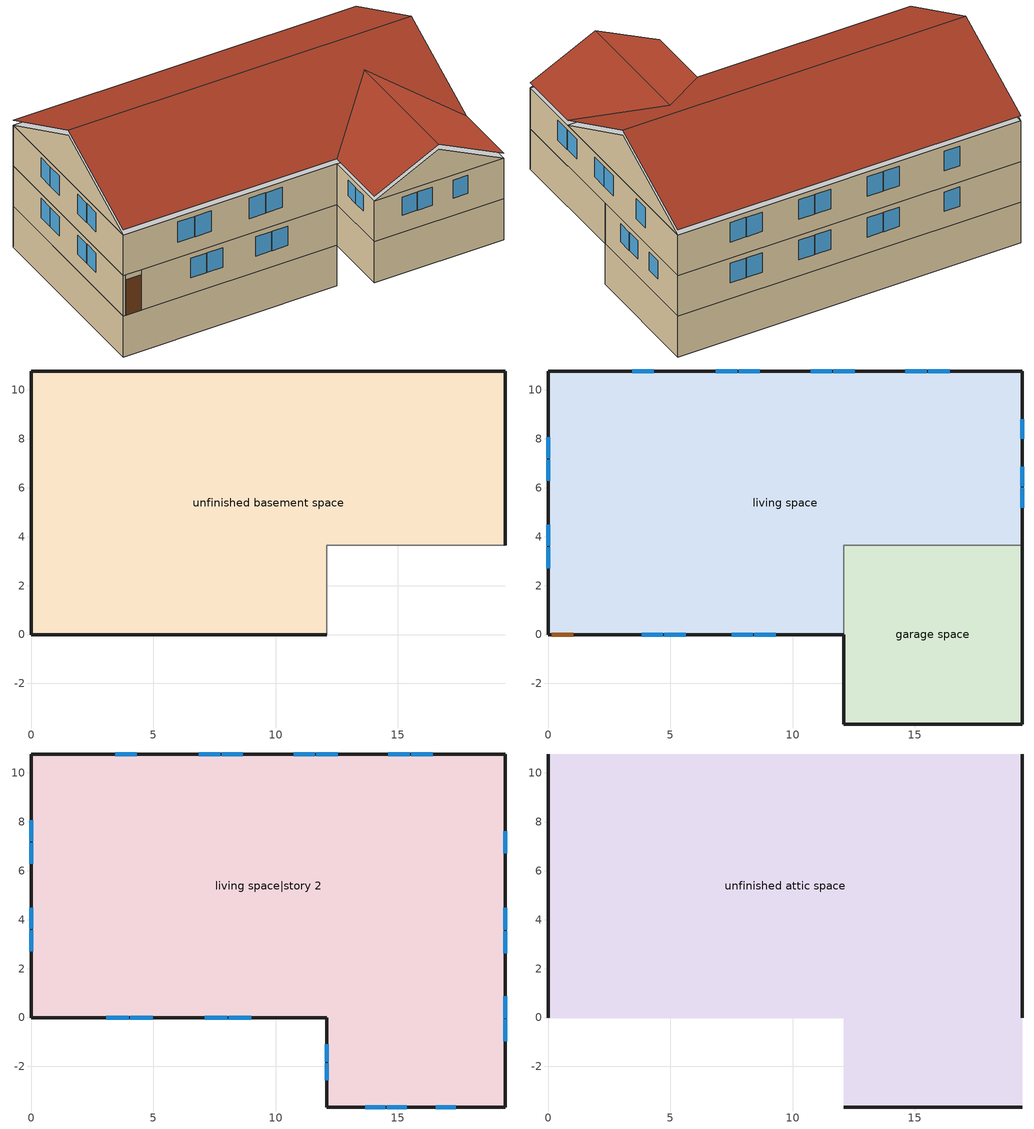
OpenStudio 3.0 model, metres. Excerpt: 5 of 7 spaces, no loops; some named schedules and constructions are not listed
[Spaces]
unfinished basement space
 floor foundation (FloorFndGrndUnfinB): 0,0 0,10.78 19.4,10.78 19.4,3.66 12.08,3.66 12.08,0 z-2.44
 wall foundation (WallFndGrndUnfinB): 19.4,3.66 19.4,10.78 0,10.78 0,0 12.08,0 z-2.44:0
 wall adiabatic (WallIntUnfinUninsUnfin): 12.08,0 12.08,3.66 19.4,3.66 z-2.44:0
garage space
 floor foundation (FloorFndGrndUnfinSlab): 12.08,-3.66 12.08,3.66 19.4,3.66 19.4,-3.66 z0
 wall outside (WallExtUninsUnfin): 12.08,0 12.08,-3.66 19.4,-3.66 19.4,3.66 z0:2.44
 wall to living space (WallIntFinInsUnfin Reversed): 19.4,3.66 12.08,3.66 12.08,0 z0:2.44
living space
 floor to unfinished basement space (FloorUnfinBInsFin Reversed): 0,0 0,10.78 19.4,10.78 19.4,3.66 12.08,3.66 12.08,0 z0
 wall outside (WallExtInsFin): 19.4,3.66 19.4,10.78 0,10.78 0,0 0.13,0 1.05,0 12.08,0 z0:2.44
 window (WindowConstruction): 3.82,0 4.7,0 / 4.76,0 5.63,0 / 7.5,0 8.37,0 / 8.43,0 9.31,0 / 16.42,10.78 15.55,10.78 / 15.49,10.78 14.62,10.78 / 12.54,10.78 11.67,10.78 / 11.61,10.78 10.74,10.78 / 8.66,10.78 7.79,10.78 / 7.73,10.78 6.86,10.78 / 4.32,10.78 3.44,10.78 z0.97:2.13; 0,8.07 0,7.21 / 0,7.15 0,6.29 / 0,4.48 0,3.62 / 0,3.56 0,2.7 z0.99:2.13; 19.4,5.19 19.4,6 / 19.4,6.06 19.4,6.87 / 19.4,8 19.4,8.81 z1.06:2.13
 door (Door): 0.15,0 1.02,0 z0:2.13
living space|story 2
 floor to garage space (FloorFinInsUnfin): 19.4,3.66 19.4,-3.66 12.08,-3.66 12.08,3.66 z2.44
 floor to living space (FloorFinUninsFin): 19.4,10.78 19.4,3.66 12.08,3.66 12.08,0 0,0 0,10.78 z2.44
 wall outside (WallExtInsFin): 0,10.78 0,0 12.08,0 12.08,-3.66 19.4,-3.66 19.4,10.78 0,10.78 z2.44:4.88
 window (WindowConstruction): 13.67,-3.66 14.49,-3.66 / 14.55,-3.66 15.37,-3.66 / 16.55,-3.66 17.37,-3.66 z3.48:4.57; 3.08,0 4,0 / 4.06,0 4.97,0 / 7.11,0 8.02,0 / 8.09,0 9,0 z3.36:4.57; 16.42,10.78 15.55,10.78 / 15.49,10.78 14.62,10.78 / 12.54,10.78 11.67,10.78 / 11.61,10.78 10.74,10.78 / 8.66,10.78 7.79,10.78 / 7.73,10.78 6.86,10.78 / 4.32,10.78 3.44,10.78 z3.41:4.57; 0,8.07 0,7.21 / 0,7.15 0,6.29 / 0,4.48 0,3.62 / 0,3.56 0,2.7 z3.43:4.57; 12.08,-1.09 12.08,-1.8 / 12.08,-1.86 12.08,-2.57 z3.63:4.57; 19.4,-0.97 19.4,-0.08 / 19.4,-0.02 19.4,0.87 / 19.4,2.64 19.4,3.53 / 19.4,3.59 19.4,4.48 / 19.4,6.72 19.4,7.61 z3.39:4.57
unfinished attic space
 floor to living space|story 2 (FloorFinInsUnfinAttic): 19.4,10.78 19.4,0 0,0 0,10.78 z4.88; 12.08,-3.66 12.08,0 19.4,0 19.4,-3.66 z4.88
 wall outside (WallExtUninsUnfin): 0,5.39,7.57 0,10.78,4.88 0,0,4.88; 19.4,5.39,7.57 19.4,0,4.88 19.4,10.78,4.88; 12.08,-3.66,4.88 19.4,-3.66,4.88 15.74,-3.66,6.71
 roof outside (RoofUnfinInsExt): 0,5.39,7.88 19.4,5.39,7.88 19.4,10.78,5.18 0,10.78,5.18; 12.08,0,5.18 12.08,-3.66,5.18 15.74,-3.66,7.01 15.74,3.66,7.01; 19.4,0,5.18 15.74,3.66,7.01 15.74,-3.66,7.01 19.4,-3.66,5.18; 0,5.39,7.88 0,0,5.18 12.08,0,5.18 15.74,3.66,7.01 19.4,0,5.18 19.4,5.39,7.88
[Schedule:Ruleset]
res range electric|false schedule: Default Day Schedule=Schedule Day 22; Summer Design Day Schedule=res range electric|false schedule summer design; Winter Design Day Schedule=res range electric|false schedule winter design
[Schedule:Day]
res range electric|false schedule allday5: 2, 0, 0.0421574, 4, 0, 0.0240899, 5, 0, 0.0421574, 6, 0, 0.0662473, 7, 0, 0.150562, 8, 0, 0.252944, 9, 0, 0.277034, 10, 0, 0.289079, 11, 0, 0.252944, 12, 0, 0.301124, 13, 0, 0.343282, 14, 0, 0.277034, 15, 0, 0.343282, 16, 0, 0.264989, 17, 0, 0.554069, 18, 0, 0.903373, 19, 0, 0.704631, 20, 0, 0.361349, 21, 0, 0.210787, 22, 0, 0.150562, 23, 0, 0.0963598, 24, 0, 0.0662473
res range electric|false schedule allday6; res range electric|false schedule allday9: 2, 0, 0.0378608, 4, 0, 0.0216348, 5, 0, 0.0378608, 6, 0, 0.0594956, 7, 0, 0.135217, 8, 0, 0.227165, 9, 0, 0.2488, 10, 0, 0.259617, 11, 0, 0.227165, 12, 0, 0.270435, 13, 0, 0.308295, 14, 0, 0.2488, 15, 0, 0.308295, 16, 0, 0.237982, 17, 0, 0.4976, 18, 0, 0.811304, 19, 0, 0.632817, 20, 0, 0.324521, 21, 0, 0.189304, 22, 0, 0.135217, 23, 0, 0.086539, 24, 0, 0.0594956
res range electric|false schedule allday7; res range electric|false schedule allday8: 2, 0, 0.0381161, 4, 0, 0.0217806, 5, 0, 0.0381161, 6, 0, 0.0598967, 7, 0, 0.136129, 8, 0, 0.228696, 9, 0, 0.250477, 10, 0, 0.261367, 11, 0, 0.228696, 12, 0, 0.272258, 13, 0, 0.310374, 14, 0, 0.250477, 15, 0, 0.310374, 16, 0, 0.239587, 17, 0, 0.500954, 18, 0, 0.816773, 19, 0, 0.637083, 20, 0, 0.326709, 21, 0, 0.19058, 22, 0, 0.136129, 23, 0, 0.0871225, 24, 0, 0.0598967
res range electric|false schedule allday10; res range electric|false schedule allday11: 2, 0, 0.0461562, 4, 0, 0.026375, 5, 0, 0.0461562, 6, 0, 0.0725311, 7, 0, 0.164844, 8, 0, 0.276937, 9, 0, 0.303312, 10, 0, 0.3165, 11, 0, 0.276937, 12, 0, 0.329687, 13, 0, 0.375843, 14, 0, 0.303312, 15, 0, 0.375843, 16, 0, 0.290125, 17, 0, 0.606624, 18, 0, 0.989061, 19, 0, 0.771468, 20, 0, 0.395624, 21, 0, 0.230781, 22, 0, 0.164844, 23, 0, 0.1055, 24, 0, 0.0725311
[Schedule:Rule] Apply Sunday=Yes; Apply Monday=Yes; Apply Tuesday=Yes; Apply Wednesday=Yes; Apply Thursday=Yes; Apply Friday=Yes; Apply Saturday=Yes
res range electric|false schedule allday rule5: Schedule Ruleset=res range electric|false schedule; Rule Order=7; Day Schedule=res range electric|false schedule allday5; Date Specification Type=DateRange; Start Month=5; Start Day=1; End Month=5; End Day=31
res range electric|false schedule allday rule6: Schedule Ruleset=res range electric|false schedule; Rule Order=6; Day Schedule=res range electric|false schedule allday6; Date Specification Type=DateRange; Start Month=6; Start Day=1; End Month=6; End Day=30
res range electric|false schedule allday rule7: Schedule Ruleset=res range electric|false schedule; Rule Order=5; Day Schedule=res range electric|false schedule allday7; Date Specification Type=DateRange; Start Month=7; Start Day=1; End Month=7; End Day=31
res range electric|false schedule allday rule8: Schedule Ruleset=res range electric|false schedule; Rule Order=4; Day Schedule=res range electric|false schedule allday8; Date Specification Type=DateRange; Start Month=8; Start Day=1; End Month=8; End Day=31
res range electric|false schedule allday rule9: Schedule Ruleset=res range electric|false schedule; Rule Order=3; Day Schedule=res range electric|false schedule allday9; Date Specification Type=DateRange; Start Month=9; Start Day=1; End Month=9; End Day=30
res range electric|false schedule allday rule10: Schedule Ruleset=res range electric|false schedule; Rule Order=2; Day Schedule=res range electric|false schedule allday10; Date Specification Type=DateRange; Start Month=10; Start Day=1; End Month=10; End Day=31
res range electric|false schedule allday rule11: Schedule Ruleset=res range electric|false schedule; Rule Order=1; Day Schedule=res range electric|false schedule allday11; Date Specification Type=DateRange; Start Month=11; Start Day=1; End Month=11; End Day=30
res range electric|false schedule allday rule12: Schedule Ruleset=res range electric|false schedule; Rule Order=0; Day Schedule=res range electric|false schedule allday12; Date Specification Type=DateRange; Start Month=12; Start Day=1; End Month=12; End Day=31
res lighting interior allday rule1: Schedule Ruleset=res lighting interior; Rule Order=11; Day Schedule=res lighting interior allday1; Date Specification Type=DateRange; Start Month=1; Start Day=1; End Month=1; End Day=31
res lighting interior allday rule2: Schedule Ruleset=res lighting interior; Rule Order=10; Day Schedule=res lighting interior allday2; Date Specification Type=DateRange; Start Month=2; Start Day=1; End Month=2; End Day=28
res lighting interior allday rule3: Schedule Ruleset=res lighting interior; Rule Order=9; Day Schedule=res lighting interior allday3; Date Specification Type=DateRange; Start Month=3; Start Day=1; End Month=3; End Day=31
res lighting interior allday rule4: Schedule Ruleset=res lighting interior; Rule Order=8; Day Schedule=res lighting interior allday4; Date Specification Type=DateRange; Start Month=4; Start Day=1; End Month=4; End Day=30
res lighting interior allday rule5: Schedule Ruleset=res lighting interior; Rule Order=7; Day Schedule=res lighting interior allday5; Date Specification Type=DateRange; Start Month=5; Start Day=1; End Month=5; End Day=31
res lighting interior allday rule6: Schedule Ruleset=res lighting interior; Rule Order=6; Day Schedule=res lighting interior allday6; Date Specification Type=DateRange; Start Month=6; Start Day=1; End Month=6; End Day=30
res lighting interior allday rule7: Schedule Ruleset=res lighting interior; Rule Order=5; Day Schedule=res lighting interior allday7; Date Specification Type=DateRange; Start Month=7; Start Day=1; End Month=7; End Day=31
res lighting interior allday rule8: Schedule Ruleset=res lighting interior; Rule Order=4; Day Schedule=res lighting interior allday8; Date Specification Type=DateRange; Start Month=8; Start Day=1; End Month=8; End Day=31
res lighting interior allday rule9: Schedule Ruleset=res lighting interior; Rule Order=3; Day Schedule=res lighting interior allday9; Date Specification Type=DateRange; Start Month=9; Start Day=1; End Month=9; End Day=30
res lighting interior allday rule10: Schedule Ruleset=res lighting interior; Rule Order=2; Day Schedule=res lighting interior allday10; Date Specification Type=DateRange; Start Month=10; Start Day=1; End Month=10; End Day=31
res lighting interior allday rule11: Schedule Ruleset=res lighting interior; Rule Order=1; Day Schedule=res lighting interior allday11; Date Specification Type=DateRange; Start Month=11; Start Day=1; End Month=11; End Day=30
res lighting interior allday rule12: Schedule Ruleset=res lighting interior; Rule Order=0; Day Schedule=res lighting interior allday12; Date Specification Type=DateRange; Start Month=12; Start Day=1; End Month=12; End Day=31
res lighting garage allday rule1: Schedule Ruleset=res lighting garage; Rule Order=11; Day Schedule=res lighting garage allday1; Date Specification Type=DateRange; Start Month=1; Start Day=1; End Month=1; End Day=31
res lighting garage allday rule2: Schedule Ruleset=res lighting garage; Rule Order=10; Day Schedule=res lighting garage allday2; Date Specification Type=DateRange; Start Month=2; Start Day=1; End Month=2; End Day=28
res lighting garage allday rule3: Schedule Ruleset=res lighting garage; Rule Order=9; Day Schedule=res lighting garage allday3; Date Specification Type=DateRange; Start Month=3; Start Day=1; End Month=3; End Day=31
res lighting garage allday rule4: Schedule Ruleset=res lighting garage; Rule Order=8; Day Schedule=res lighting garage allday4; Date Specification Type=DateRange; Start Month=4; Start Day=1; End Month=4; End Day=30
res lighting garage allday rule5: Schedule Ruleset=res lighting garage; Rule Order=7; Day Schedule=res lighting garage allday5; Date Specification Type=DateRange; Start Month=5; Start Day=1; End Month=5; End Day=31
res lighting garage allday rule6: Schedule Ruleset=res lighting garage; Rule Order=6; Day Schedule=res lighting garage allday6; Date Specification Type=DateRange; Start Month=6; Start Day=1; End Month=6; End Day=30
res lighting garage allday rule7: Schedule Ruleset=res lighting garage; Rule Order=5; Day Schedule=res lighting garage allday7; Date Specification Type=DateRange; Start Month=7; Start Day=1; End Month=7; End Day=31
res lighting garage allday rule8: Schedule Ruleset=res lighting garage; Rule Order=4; Day Schedule=res lighting garage allday8; Date Specification Type=DateRange; Start Month=8; Start Day=1; End Month=8; End Day=31
res lighting garage allday rule9: Schedule Ruleset=res lighting garage; Rule Order=3; Day Schedule=res lighting garage allday9; Date Specification Type=DateRange; Start Month=9; Start Day=1; End Month=9; End Day=30
res lighting garage allday rule10: Schedule Ruleset=res lighting garage; Rule Order=2; Day Schedule=res lighting garage allday10; Date Specification Type=DateRange; Start Month=10; Start Day=1; End Month=10; End Day=31
res lighting garage allday rule11: Schedule Ruleset=res lighting garage; Rule Order=1; Day Schedule=res lighting garage allday11; Date Specification Type=DateRange; Start Month=11; Start Day=1; End Month=11; End Day=30
res lighting garage allday rule12: Schedule Ruleset=res lighting garage; Rule Order=0; Day Schedule=res lighting garage allday12; Date Specification Type=DateRange; Start Month=12; Start Day=1; End Month=12; End Day=31
res lighting exterior allday rule1: Schedule Ruleset=res lighting exterior; Rule Order=11; Day Schedule=res lighting exterior allday1; Date Specification Type=DateRange; Start Month=1; Start Day=1; End Month=1; End Day=31
res lighting exterior allday rule2: Schedule Ruleset=res lighting exterior; Rule Order=10; Day Schedule=res lighting exterior allday2; Date Specification Type=DateRange; Start Month=2; Start Day=1; End Month=2; End Day=28
res lighting exterior allday rule3: Schedule Ruleset=res lighting exterior; Rule Order=9; Day Schedule=res lighting exterior allday3; Date Specification Type=DateRange; Start Month=3; Start Day=1; End Month=3; End Day=31
res lighting exterior allday rule4: Schedule Ruleset=res lighting exterior; Rule Order=8; Day Schedule=res lighting exterior allday4; Date Specification Type=DateRange; Start Month=4; Start Day=1; End Month=4; End Day=30
res lighting exterior allday rule5: Schedule Ruleset=res lighting exterior; Rule Order=7; Day Schedule=res lighting exterior allday5; Date Specification Type=DateRange; Start Month=5; Start Day=1; End Month=5; End Day=31
res lighting exterior allday rule6: Schedule Ruleset=res lighting exterior; Rule Order=6; Day Schedule=res lighting exterior allday6; Date Specification Type=DateRange; Start Month=6; Start Day=1; End Month=6; End Day=30
res lighting exterior allday rule7: Schedule Ruleset=res lighting exterior; Rule Order=5; Day Schedule=res lighting exterior allday7; Date Specification Type=DateRange; Start Month=7; Start Day=1; End Month=7; End Day=31
res lighting exterior allday rule8: Schedule Ruleset=res lighting exterior; Rule Order=4; Day Schedule=res lighting exterior allday8; Date Specification Type=DateRange; Start Month=8; Start Day=1; End Month=8; End Day=31
res lighting exterior allday rule9: Schedule Ruleset=res lighting exterior; Rule Order=3; Day Schedule=res lighting exterior allday9; Date Specification Type=DateRange; Start Month=9; Start Day=1; End Month=9; End Day=30
res lighting exterior allday rule10: Schedule Ruleset=res lighting exterior; Rule Order=2; Day Schedule=res lighting exterior allday10; Date Specification Type=DateRange; Start Month=10; Start Day=1; End Month=10; End Day=31
res lighting exterior allday rule11: Schedule Ruleset=res lighting exterior; Rule Order=1; Day Schedule=res lighting exterior allday11; Date Specification Type=DateRange; Start Month=11; Start Day=1; End Month=11; End Day=30
res lighting exterior allday rule12: Schedule Ruleset=res lighting exterior; Rule Order=0; Day Schedule=res lighting exterior allday12; Date Specification Type=DateRange; Start Month=12; Start Day=1; End Month=12; End Day=31
res misc plug loads schedule allday rule1: Schedule Ruleset=res misc plug loads schedule; Rule Order=11; Day Schedule=res misc plug loads schedule allday1; Date Specification Type=DateRange; Start Month=1; Start Day=1; End Month=1; End Day=31
res misc plug loads schedule allday rule2: Schedule Ruleset=res misc plug loads schedule; Rule Order=10; Day Schedule=res misc plug loads schedule allday2; Date Specification Type=DateRange; Start Month=2; Start Day=1; End Month=2; End Day=28
res misc plug loads schedule allday rule3: Schedule Ruleset=res misc plug loads schedule; Rule Order=9; Day Schedule=res misc plug loads schedule allday3; Date Specification Type=DateRange; Start Month=3; Start Day=1; End Month=3; End Day=31
res misc plug loads schedule allday rule4: Schedule Ruleset=res misc plug loads schedule; Rule Order=8; Day Schedule=res misc plug loads schedule allday4; Date Specification Type=DateRange; Start Month=4; Start Day=1; End Month=4; End Day=30
res misc plug loads schedule allday rule5: Schedule Ruleset=res misc plug loads schedule; Rule Order=7; Day Schedule=res misc plug loads schedule allday5; Date Specification Type=DateRange; Start Month=5; Start Day=1; End Month=5; End Day=31
res misc plug loads schedule allday rule6: Schedule Ruleset=res misc plug loads schedule; Rule Order=6; Day Schedule=res misc plug loads schedule allday6; Date Specification Type=DateRange; Start Month=6; Start Day=1; End Month=6; End Day=30
res misc plug loads schedule allday rule7: Schedule Ruleset=res misc plug loads schedule; Rule Order=5; Day Schedule=res misc plug loads schedule allday7; Date Specification Type=DateRange; Start Month=7; Start Day=1; End Month=7; End Day=31
res misc plug loads schedule allday rule8: Schedule Ruleset=res misc plug loads schedule; Rule Order=4; Day Schedule=res misc plug loads schedule allday8; Date Specification Type=DateRange; Start Month=8; Start Day=1; End Month=8; End Day=31
res misc plug loads schedule allday rule9: Schedule Ruleset=res misc plug loads schedule; Rule Order=3; Day Schedule=res misc plug loads schedule allday9; Date Specification Type=DateRange; Start Month=9; Start Day=1; End Month=9; End Day=30
res misc plug loads schedule allday rule10: Schedule Ruleset=res misc plug loads schedule; Rule Order=2; Day Schedule=res misc plug loads schedule allday10; Date Specification Type=DateRange; Start Month=10; Start Day=1; End Month=10; End Day=31
res misc plug loads schedule allday rule11: Schedule Ruleset=res misc plug loads schedule; Rule Order=1; Day Schedule=res misc plug loads schedule allday11; Date Specification Type=DateRange; Start Month=11; Start Day=1; End Month=11; End Day=30
res misc plug loads schedule allday rule12: Schedule Ruleset=res misc plug loads schedule; Rule Order=0; Day Schedule=res misc plug loads schedule allday12; Date Specification Type=DateRange; Start Month=12; Start Day=1; End Month=12; End Day=31
res extra refrig schedule allday rule1: Schedule Ruleset=res extra refrig schedule; Rule Order=11; Day Schedule=res extra refrig schedule allday1; Date Specification Type=DateRange; Start Month=1; Start Day=1; End Month=1; End Day=31
res extra refrig schedule allday rule2: Schedule Ruleset=res extra refrig schedule; Rule Order=10; Day Schedule=res extra refrig schedule allday2; Date Specification Type=DateRange; Start Month=2; Start Day=1; End Month=2; End Day=28
res extra refrig schedule allday rule3: Schedule Ruleset=res extra refrig schedule; Rule Order=9; Day Schedule=res extra refrig schedule allday3; Date Specification Type=DateRange; Start Month=3; Start Day=1; End Month=3; End Day=31
res extra refrig schedule allday rule4: Schedule Ruleset=res extra refrig schedule; Rule Order=8; Day Schedule=res extra refrig schedule allday4; Date Specification Type=DateRange; Start Month=4; Start Day=1; End Month=4; End Day=30
res extra refrig schedule allday rule5: Schedule Ruleset=res extra refrig schedule; Rule Order=7; Day Schedule=res extra refrig schedule allday5; Date Specification Type=DateRange; Start Month=5; Start Day=1; End Month=5; End Day=31
res extra refrig schedule allday rule6: Schedule Ruleset=res extra refrig schedule; Rule Order=6; Day Schedule=res extra refrig schedule allday6; Date Specification Type=DateRange; Start Month=6; Start Day=1; End Month=6; End Day=30
res extra refrig schedule allday rule7: Schedule Ruleset=res extra refrig schedule; Rule Order=5; Day Schedule=res extra refrig schedule allday7; Date Specification Type=DateRange; Start Month=7; Start Day=1; End Month=7; End Day=31
res extra refrig schedule allday rule8: Schedule Ruleset=res extra refrig schedule; Rule Order=4; Day Schedule=res extra refrig schedule allday8; Date Specification Type=DateRange; Start Month=8; Start Day=1; End Month=8; End Day=31
res extra refrig schedule allday rule9: Schedule Ruleset=res extra refrig schedule; Rule Order=3; Day Schedule=res extra refrig schedule allday9; Date Specification Type=DateRange; Start Month=9; Start Day=1; End Month=9; End Day=30
res extra refrig schedule allday rule10: Schedule Ruleset=res extra refrig schedule; Rule Order=2; Day Schedule=res extra refrig schedule allday10; Date Specification Type=DateRange; Start Month=10; Start Day=1; End Month=10; End Day=31
res extra refrig schedule allday rule11: Schedule Ruleset=res extra refrig schedule; Rule Order=1; Day Schedule=res extra refrig schedule allday11; Date Specification Type=DateRange; Start Month=11; Start Day=1; End Month=11; End Day=30
res extra refrig schedule allday rule12: Schedule Ruleset=res extra refrig schedule; Rule Order=0; Day Schedule=res extra refrig schedule allday12; Date Specification Type=DateRange; Start Month=12; Start Day=1; End Month=12; End Day=31
res freezer schedule allday rule1: Schedule Ruleset=res freezer schedule; Rule Order=11; Day Schedule=res freezer schedule allday1; Date Specification Type=DateRange; Start Month=1; Start Day=1; End Month=1; End Day=31
res freezer schedule allday rule2: Schedule Ruleset=res freezer schedule; Rule Order=10; Day Schedule=res freezer schedule allday2; Date Specification Type=DateRange; Start Month=2; Start Day=1; End Month=2; End Day=28
res freezer schedule allday rule3: Schedule Ruleset=res freezer schedule; Rule Order=9; Day Schedule=res freezer schedule allday3; Date Specification Type=DateRange; Start Month=3; Start Day=1; End Month=3; End Day=31
res freezer schedule allday rule4: Schedule Ruleset=res freezer schedule; Rule Order=8; Day Schedule=res freezer schedule allday4; Date Specification Type=DateRange; Start Month=4; Start Day=1; End Month=4; End Day=30
res freezer schedule allday rule5: Schedule Ruleset=res freezer schedule; Rule Order=7; Day Schedule=res freezer schedule allday5; Date Specification Type=DateRange; Start Month=5; Start Day=1; End Month=5; End Day=31
res freezer schedule allday rule6: Schedule Ruleset=res freezer schedule; Rule Order=6; Day Schedule=res freezer schedule allday6; Date Specification Type=DateRange; Start Month=6; Start Day=1; End Month=6; End Day=30
res freezer schedule allday rule7: Schedule Ruleset=res freezer schedule; Rule Order=5; Day Schedule=res freezer schedule allday7; Date Specification Type=DateRange; Start Month=7; Start Day=1; End Month=7; End Day=31
res freezer schedule allday rule8: Schedule Ruleset=res freezer schedule; Rule Order=4; Day Schedule=res freezer schedule allday8; Date Specification Type=DateRange; Start Month=8; Start Day=1; End Month=8; End Day=31
res freezer schedule allday rule9: Schedule Ruleset=res freezer schedule; Rule Order=3; Day Schedule=res freezer schedule allday9; Date Specification Type=DateRange; Start Month=9; Start Day=1; End Month=9; End Day=30
res freezer schedule allday rule10: Schedule Ruleset=res freezer schedule; Rule Order=2; Day Schedule=res freezer schedule allday10; Date Specification Type=DateRange; Start Month=10; Start Day=1; End Month=10; End Day=31
res freezer schedule allday rule11: Schedule Ruleset=res freezer schedule; Rule Order=1; Day Schedule=res freezer schedule allday11; Date Specification Type=DateRange; Start Month=11; Start Day=1; End Month=11; End Day=30
res freezer schedule allday rule12: Schedule Ruleset=res freezer schedule; Rule Order=0; Day Schedule=res freezer schedule allday12; Date Specification Type=DateRange; Start Month=12; Start Day=1; End Month=12; End Day=31
res pool heater electric schedule allday rule1: Schedule Ruleset=res pool heater electric schedule; Rule Order=11; Day Schedule=res pool heater electric schedule allday1; Date Specification Type=DateRange; Start Month=1; Start Day=1; End Month=1; End Day=31
res pool heater electric schedule allday rule2: Schedule Ruleset=res pool heater electric schedule; Rule Order=10; Day Schedule=res pool heater electric schedule allday2; Date Specification Type=DateRange; Start Month=2; Start Day=1; End Month=2; End Day=28
res pool heater electric schedule allday rule3: Schedule Ruleset=res pool heater electric schedule; Rule Order=9; Day Schedule=res pool heater electric schedule allday3; Date Specification Type=DateRange; Start Month=3; Start Day=1; End Month=3; End Day=31
res pool heater electric schedule allday rule4: Schedule Ruleset=res pool heater electric schedule; Rule Order=8; Day Schedule=res pool heater electric schedule allday4; Date Specification Type=DateRange; Start Month=4; Start Day=1; End Month=4; End Day=30
res pool heater electric schedule allday rule5: Schedule Ruleset=res pool heater electric schedule; Rule Order=7; Day Schedule=res pool heater electric schedule allday5; Date Specification Type=DateRange; Start Month=5; Start Day=1; End Month=5; End Day=31
res pool heater electric schedule allday rule6: Schedule Ruleset=res pool heater electric schedule; Rule Order=6; Day Schedule=res pool heater electric schedule allday6; Date Specification Type=DateRange; Start Month=6; Start Day=1; End Month=6; End Day=30
res pool heater electric schedule allday rule7: Schedule Ruleset=res pool heater electric schedule; Rule Order=5; Day Schedule=res pool heater electric schedule allday7; Date Specification Type=DateRange; Start Month=7; Start Day=1; End Month=7; End Day=31
res pool heater electric schedule allday rule8: Schedule Ruleset=res pool heater electric schedule; Rule Order=4; Day Schedule=res pool heater electric schedule allday8; Date Specification Type=DateRange; Start Month=8; Start Day=1; End Month=8; End Day=31
res pool heater electric schedule allday rule9: Schedule Ruleset=res pool heater electric schedule; Rule Order=3; Day Schedule=res pool heater electric schedule allday9; Date Specification Type=DateRange; Start Month=9; Start Day=1; End Month=9; End Day=30
res pool heater electric schedule allday rule10: Schedule Ruleset=res pool heater electric schedule; Rule Order=2; Day Schedule=res pool heater electric schedule allday10; Date Specification Type=DateRange; Start Month=10; Start Day=1; End Month=10; End Day=31
res pool heater electric schedule allday rule11: Schedule Ruleset=res pool heater electric schedule; Rule Order=1; Day Schedule=res pool heater electric schedule allday11; Date Specification Type=DateRange; Start Month=11; Start Day=1; End Month=11; End Day=30
res pool heater electric schedule allday rule12: Schedule Ruleset=res pool heater electric schedule; Rule Order=0; Day Schedule=res pool heater electric schedule allday12; Date Specification Type=DateRange; Start Month=12; Start Day=1; End Month=12; End Day=31
res hot tub heater electric schedule allday rule1: Schedule Ruleset=res hot tub heater electric schedule; Rule Order=11; Day Schedule=res hot tub heater electric schedule allday1; Date Specification Type=DateRange; Start Month=1; Start Day=1; End Month=1; End Day=31
res hot tub heater electric schedule allday rule2: Schedule Ruleset=res hot tub heater electric schedule; Rule Order=10; Day Schedule=res hot tub heater electric schedule allday2; Date Specification Type=DateRange; Start Month=2; Start Day=1; End Month=2; End Day=28
res hot tub heater electric schedule allday rule3: Schedule Ruleset=res hot tub heater electric schedule; Rule Order=9; Day Schedule=res hot tub heater electric schedule allday3; Date Specification Type=DateRange; Start Month=3; Start Day=1; End Month=3; End Day=31
res hot tub heater electric schedule allday rule4: Schedule Ruleset=res hot tub heater electric schedule; Rule Order=8; Day Schedule=res hot tub heater electric schedule allday4; Date Specification Type=DateRange; Start Month=4; Start Day=1; End Month=4; End Day=30
res hot tub heater electric schedule allday rule5: Schedule Ruleset=res hot tub heater electric schedule; Rule Order=7; Day Schedule=res hot tub heater electric schedule allday5; Date Specification Type=DateRange; Start Month=5; Start Day=1; End Month=5; End Day=31
res hot tub heater electric schedule allday rule6: Schedule Ruleset=res hot tub heater electric schedule; Rule Order=6; Day Schedule=res hot tub heater electric schedule allday6; Date Specification Type=DateRange; Start Month=6; Start Day=1; End Month=6; End Day=30
res hot tub heater electric schedule allday rule7: Schedule Ruleset=res hot tub heater electric schedule; Rule Order=5; Day Schedule=res hot tub heater electric schedule allday7; Date Specification Type=DateRange; Start Month=7; Start Day=1; End Month=7; End Day=31
res hot tub heater electric schedule allday rule8: Schedule Ruleset=res hot tub heater electric schedule; Rule Order=4; Day Schedule=res hot tub heater electric schedule allday8; Date Specification Type=DateRange; Start Month=8; Start Day=1; End Month=8; End Day=31
res hot tub heater electric schedule allday rule9: Schedule Ruleset=res hot tub heater electric schedule; Rule Order=3; Day Schedule=res hot tub heater electric schedule allday9; Date Specification Type=DateRange; Start Month=9; Start Day=1; End Month=9; End Day=30
res hot tub heater electric schedule allday rule10: Schedule Ruleset=res hot tub heater electric schedule; Rule Order=2; Day Schedule=res hot tub heater electric schedule allday10; Date Specification Type=DateRange; Start Month=10; Start Day=1; End Month=10; End Day=31
res hot tub heater electric schedule allday rule11: Schedule Ruleset=res hot tub heater electric schedule; Rule Order=1; Day Schedule=res hot tub heater electric schedule allday11; Date Specification Type=DateRange; Start Month=11; Start Day=1; End Month=11; End Day=30
res hot tub heater electric schedule allday rule12: Schedule Ruleset=res hot tub heater electric schedule; Rule Order=0; Day Schedule=res hot tub heater electric schedule allday12; Date Specification Type=DateRange; Start Month=12; Start Day=1; End Month=12; End Day=31
res well pump schedule allday rule1: Schedule Ruleset=res well pump schedule; Rule Order=11; Day Schedule=res well pump schedule allday1; Date Specification Type=DateRange; Start Month=1; Start Day=1; End Month=1; End Day=31
res well pump schedule allday rule2: Schedule Ruleset=res well pump schedule; Rule Order=10; Day Schedule=res well pump schedule allday2; Date Specification Type=DateRange; Start Month=2; Start Day=1; End Month=2; End Day=28
res well pump schedule allday rule3: Schedule Ruleset=res well pump schedule; Rule Order=9; Day Schedule=res well pump schedule allday3; Date Specification Type=DateRange; Start Month=3; Start Day=1; End Month=3; End Day=31
res well pump schedule allday rule4: Schedule Ruleset=res well pump schedule; Rule Order=8; Day Schedule=res well pump schedule allday4; Date Specification Type=DateRange; Start Month=4; Start Day=1; End Month=4; End Day=30
res well pump schedule allday rule5: Schedule Ruleset=res well pump schedule; Rule Order=7; Day Schedule=res well pump schedule allday5; Date Specification Type=DateRange; Start Month=5; Start Day=1; End Month=5; End Day=31
res well pump schedule allday rule6: Schedule Ruleset=res well pump schedule; Rule Order=6; Day Schedule=res well pump schedule allday6; Date Specification Type=DateRange; Start Month=6; Start Day=1; End Month=6; End Day=30
res well pump schedule allday rule7: Schedule Ruleset=res well pump schedule; Rule Order=5; Day Schedule=res well pump schedule allday7; Date Specification Type=DateRange; Start Month=7; Start Day=1; End Month=7; End Day=31
res well pump schedule allday rule8: Schedule Ruleset=res well pump schedule; Rule Order=4; Day Schedule=res well pump schedule allday8; Date Specification Type=DateRange; Start Month=8; Start Day=1; End Month=8; End Day=31
res well pump schedule allday rule9: Schedule Ruleset=res well pump schedule; Rule Order=3; Day Schedule=res well pump schedule allday9; Date Specification Type=DateRange; Start Month=9; Start Day=1; End Month=9; End Day=30
res well pump schedule allday rule10: Schedule Ruleset=res well pump schedule; Rule Order=2; Day Schedule=res well pump schedule allday10; Date Specification Type=DateRange; Start Month=10; Start Day=1; End Month=10; End Day=31
res well pump schedule allday rule11: Schedule Ruleset=res well pump schedule; Rule Order=1; Day Schedule=res well pump schedule allday11; Date Specification Type=DateRange; Start Month=11; Start Day=1; End Month=11; End Day=30
res well pump schedule allday rule12: Schedule Ruleset=res well pump schedule; Rule Order=0; Day Schedule=res well pump schedule allday12; Date Specification Type=DateRange; Start Month=12; Start Day=1; End Month=12; End Day=31
res gas fireplace schedule allday rule1: Schedule Ruleset=res gas fireplace schedule; Rule Order=11; Day Schedule=res gas fireplace schedule allday1; Date Specification Type=DateRange; Start Month=1; Start Day=1; End Month=1; End Day=31
res gas fireplace schedule allday rule2: Schedule Ruleset=res gas fireplace schedule; Rule Order=10; Day Schedule=res gas fireplace schedule allday2; Date Specification Type=DateRange; Start Month=2; Start Day=1; End Month=2; End Day=28
res gas fireplace schedule allday rule3: Schedule Ruleset=res gas fireplace schedule; Rule Order=9; Day Schedule=res gas fireplace schedule allday3; Date Specification Type=DateRange; Start Month=3; Start Day=1; End Month=3; End Day=31
res gas fireplace schedule allday rule4: Schedule Ruleset=res gas fireplace schedule; Rule Order=8; Day Schedule=res gas fireplace schedule allday4; Date Specification Type=DateRange; Start Month=4; Start Day=1; End Month=4; End Day=30
res gas fireplace schedule allday rule5: Schedule Ruleset=res gas fireplace schedule; Rule Order=7; Day Schedule=res gas fireplace schedule allday5; Date Specification Type=DateRange; Start Month=5; Start Day=1; End Month=5; End Day=31
res gas fireplace schedule allday rule6: Schedule Ruleset=res gas fireplace schedule; Rule Order=6; Day Schedule=res gas fireplace schedule allday6; Date Specification Type=DateRange; Start Month=6; Start Day=1; End Month=6; End Day=30
res gas fireplace schedule allday rule7: Schedule Ruleset=res gas fireplace schedule; Rule Order=5; Day Schedule=res gas fireplace schedule allday7; Date Specification Type=DateRange; Start Month=7; Start Day=1; End Month=7; End Day=31
res gas fireplace schedule allday rule8: Schedule Ruleset=res gas fireplace schedule; Rule Order=4; Day Schedule=res gas fireplace schedule allday8; Date Specification Type=DateRange; Start Month=8; Start Day=1; End Month=8; End Day=31
res gas fireplace schedule allday rule9: Schedule Ruleset=res gas fireplace schedule; Rule Order=3; Day Schedule=res gas fireplace schedule allday9; Date Specification Type=DateRange; Start Month=9; Start Day=1; End Month=9; End Day=30
res gas fireplace schedule allday rule10: Schedule Ruleset=res gas fireplace schedule; Rule Order=2; Day Schedule=res gas fireplace schedule allday10; Date Specification Type=DateRange; Start Month=10; Start Day=1; End Month=10; End Day=31
res gas fireplace schedule allday rule11: Schedule Ruleset=res gas fireplace schedule; Rule Order=1; Day Schedule=res gas fireplace schedule allday11; Date Specification Type=DateRange; Start Month=11; Start Day=1; End Month=11; End Day=30
res gas fireplace schedule allday rule12: Schedule Ruleset=res gas fireplace schedule; Rule Order=0; Day Schedule=res gas fireplace schedule allday12; Date Specification Type=DateRange; Start Month=12; Start Day=1; End Month=12; End Day=31
res gas grill schedule allday rule1: Schedule Ruleset=res gas grill schedule; Rule Order=11; Day Schedule=res gas grill schedule allday1; Date Specification Type=DateRange; Start Month=1; Start Day=1; End Month=1; End Day=31
res gas grill schedule allday rule2: Schedule Ruleset=res gas grill schedule; Rule Order=10; Day Schedule=res gas grill schedule allday2; Date Specification Type=DateRange; Start Month=2; Start Day=1; End Month=2; End Day=28
res gas grill schedule allday rule3: Schedule Ruleset=res gas grill schedule; Rule Order=9; Day Schedule=res gas grill schedule allday3; Date Specification Type=DateRange; Start Month=3; Start Day=1; End Month=3; End Day=31
res gas grill schedule allday rule4: Schedule Ruleset=res gas grill schedule; Rule Order=8; Day Schedule=res gas grill schedule allday4; Date Specification Type=DateRange; Start Month=4; Start Day=1; End Month=4; End Day=30
res gas grill schedule allday rule5: Schedule Ruleset=res gas grill schedule; Rule Order=7; Day Schedule=res gas grill schedule allday5; Date Specification Type=DateRange; Start Month=5; Start Day=1; End Month=5; End Day=31
res gas grill schedule allday rule6: Schedule Ruleset=res gas grill schedule; Rule Order=6; Day Schedule=res gas grill schedule allday6; Date Specification Type=DateRange; Start Month=6; Start Day=1; End Month=6; End Day=30
res gas grill schedule allday rule7: Schedule Ruleset=res gas grill schedule; Rule Order=5; Day Schedule=res gas grill schedule allday7; Date Specification Type=DateRange; Start Month=7; Start Day=1; End Month=7; End Day=31
res gas grill schedule allday rule8: Schedule Ruleset=res gas grill schedule; Rule Order=4; Day Schedule=res gas grill schedule allday8; Date Specification Type=DateRange; Start Month=8; Start Day=1; End Month=8; End Day=31
res gas grill schedule allday rule9: Schedule Ruleset=res gas grill schedule; Rule Order=3; Day Schedule=res gas grill schedule allday9; Date Specification Type=DateRange; Start Month=9; Start Day=1; End Month=9; End Day=30
res gas grill schedule allday rule10: Schedule Ruleset=res gas grill schedule; Rule Order=2; Day Schedule=res gas grill schedule allday10; Date Specification Type=DateRange; Start Month=10; Start Day=1; End Month=10; End Day=31
res gas grill schedule allday rule11: Schedule Ruleset=res gas grill schedule; Rule Order=1; Day Schedule=res gas grill schedule allday11; Date Specification Type=DateRange; Start Month=11; Start Day=1; End Month=11; End Day=30
res gas grill schedule allday rule12: Schedule Ruleset=res gas grill schedule; Rule Order=0; Day Schedule=res gas grill schedule allday12; Date Specification Type=DateRange; Start Month=12; Start Day=1; End Month=12; End Day=31
res gas lighting schedule allday rule1: Schedule Ruleset=res gas lighting schedule; Rule Order=11; Day Schedule=res gas lighting schedule allday1; Date Specification Type=DateRange; Start Month=1; Start Day=1; End Month=1; End Day=31
res gas lighting schedule allday rule2: Schedule Ruleset=res gas lighting schedule; Rule Order=10; Day Schedule=res gas lighting schedule allday2; Date Specification Type=DateRange; Start Month=2; Start Day=1; End Month=2; End Day=28
res gas lighting schedule allday rule3: Schedule Ruleset=res gas lighting schedule; Rule Order=9; Day Schedule=res gas lighting schedule allday3; Date Specification Type=DateRange; Start Month=3; Start Day=1; End Month=3; End Day=31
res gas lighting schedule allday rule4: Schedule Ruleset=res gas lighting schedule; Rule Order=8; Day Schedule=res gas lighting schedule allday4; Date Specification Type=DateRange; Start Month=4; Start Day=1; End Month=4; End Day=30
res gas lighting schedule allday rule5: Schedule Ruleset=res gas lighting schedule; Rule Order=7; Day Schedule=res gas lighting schedule allday5; Date Specification Type=DateRange; Start Month=5; Start Day=1; End Month=5; End Day=31
res gas lighting schedule allday rule6: Schedule Ruleset=res gas lighting schedule; Rule Order=6; Day Schedule=res gas lighting schedule allday6; Date Specification Type=DateRange; Start Month=6; Start Day=1; End Month=6; End Day=30
res gas lighting schedule allday rule7: Schedule Ruleset=res gas lighting schedule; Rule Order=5; Day Schedule=res gas lighting schedule allday7; Date Specification Type=DateRange; Start Month=7; Start Day=1; End Month=7; End Day=31
res gas lighting schedule allday rule8: Schedule Ruleset=res gas lighting schedule; Rule Order=4; Day Schedule=res gas lighting schedule allday8; Date Specification Type=DateRange; Start Month=8; Start Day=1; End Month=8; End Day=31
res gas lighting schedule allday rule9: Schedule Ruleset=res gas lighting schedule; Rule Order=3; Day Schedule=res gas lighting schedule allday9; Date Specification Type=DateRange; Start Month=9; Start Day=1; End Month=9; End Day=30
res gas lighting schedule allday rule10: Schedule Ruleset=res gas lighting schedule; Rule Order=2; Day Schedule=res gas lighting schedule allday10; Date Specification Type=DateRange; Start Month=10; Start Day=1; End Month=10; End Day=31
res gas lighting schedule allday rule11: Schedule Ruleset=res gas lighting schedule; Rule Order=1; Day Schedule=res gas lighting schedule allday11; Date Specification Type=DateRange; Start Month=11; Start Day=1; End Month=11; End Day=30
res gas lighting schedule allday rule12: Schedule Ruleset=res gas lighting schedule; Rule Order=0; Day Schedule=res gas lighting schedule allday12; Date Specification Type=DateRange; Start Month=12; Start Day=1; End Month=12; End Day=31
res mv_1 dryer exhaust schedule allday ruleset1: Schedule Ruleset=res mv_1 dryer exhaust schedule; Rule Order=6; Day Schedule=res mv_1 dryer exhaust schedule allday1; Date Specification Type=SpecificDates; Specific Month 1=1; Specific Day 1=1; Specific Month 2=1; Specific Day 2=8; Specific Month 3=1; Specific Day 3=15; Specific Month 4=1; Specific Day 4=22; Specific Month 5=1; Specific Day 5=29; Specific Month 6=2; Specific Day 6=5; Specific Month 7=2; Specific Day 7=12; Specific Month 8=2; Specific Day 8=19; Specific Month 9=2; Specific Day 9=26; Specific Month 10=3; Specific Day 10=5; Specific Month 11=3; Specific Day 11=12; Specific Month 12=3; Specific Day 12=19; Specific Month 13=3; Specific Day 13=26; Specific Month 14=4; Specific Day 14=2; Specific Month 15=4; Specific Day 15=9; Specific Month 16=4; Specific Day 16=16; Specific Month 17=4; Specific Day 17=23; Specific Month 18=4; Specific Day 18=30; Specific Month 19=5; Specific Day 19=7; Specific Month 20=5; Specific Day 20=14; Specific Month 21=5; Specific Day 21=21; Specific Month 22=5; Specific Day 22=28; Specific Month 23=6; Specific Day 23=4; Specific Month 24=6; Specific Day 24=11; Specific Month 25=6; Specific Day 25=18; Specific Month 26=6; Specific Day 26=25; Specific Month 27=7; Specific Day 27=2; Specific Month 28=7; Specific Day 28=9; Specific Month 29=7; Specific Day 29=16; Specific Month 30=7; Specific Day 30=23; Specific Month 31=7; Specific Day 31=30; Specific Month 32=8; Specific Day 32=6; Specific Month 33=8; Specific Day 33=13; Specific Month 34=8; Specific Day 34=20; Specific Month 35=8; Specific Day 35=27; Specific Month 36=9; Specific Day 36=3; Specific Month 37=9; Specific Day 37=10; Specific Month 38=9; Specific Day 38=17; Specific Month 39=9; Specific Day 39=24; Specific Month 40=10; Specific Day 40=1; Specific Month 41=10; Specific Day 41=8; Specific Month 42=10; Specific Day 42=15; Specific Month 43=10; Specific Day 43=22; Specific Month 44=10; Specific Day 44=29; Specific Month 45=11; Specific Day 45=5; Specific Month 46=11; Specific Day 46=12; Specific Month 47=11; Specific Day 47=19; Specific Month 48=11; Specific Day 48=26; Specific Month 49=12; Specific Day 49=3; Specific Month 50=12; Specific Day 50=10; Specific Month 51=12; Specific Day 51=17; Specific Month 52=12; Specific Day 52=24; Specific Month 53=12; Specific Day 53=31
res mv_1 dryer exhaust schedule allday ruleset2: Schedule Ruleset=res mv_1 dryer exhaust schedule; Rule Order=5; Day Schedule=res mv_1 dryer exhaust schedule allday2; Date Specification Type=SpecificDates; Specific Month 1=1; Specific Day 1=2; Specific Month 2=1; Specific Day 2=9; Specific Month 3=1; Specific Day 3=16; Specific Month 4=1; Specific Day 4=23; Specific Month 5=1; Specific Day 5=30; Specific Month 6=2; Specific Day 6=6; Specific Month 7=2; Specific Day 7=13; Specific Month 8=2; Specific Day 8=20; Specific Month 9=2; Specific Day 9=27; Specific Month 10=3; Specific Day 10=6; Specific Month 11=3; Specific Day 11=13; Specific Month 12=3; Specific Day 12=20; Specific Month 13=3; Specific Day 13=27; Specific Month 14=4; Specific Day 14=3; Specific Month 15=4; Specific Day 15=10; Specific Month 16=4; Specific Day 16=17; Specific Month 17=4; Specific Day 17=24; Specific Month 18=5; Specific Day 18=1; Specific Month 19=5; Specific Day 19=8; Specific Month 20=5; Specific Day 20=15; Specific Month 21=5; Specific Day 21=22; Specific Month 22=5; Specific Day 22=29; Specific Month 23=6; Specific Day 23=5; Specific Month 24=6; Specific Day 24=12; Specific Month 25=6; Specific Day 25=19; Specific Month 26=6; Specific Day 26=26; Specific Month 27=7; Specific Day 27=3; Specific Month 28=7; Specific Day 28=10; Specific Month 29=7; Specific Day 29=17; Specific Month 30=7; Specific Day 30=24; Specific Month 31=7; Specific Day 31=31; Specific Month 32=8; Specific Day 32=7; Specific Month 33=8; Specific Day 33=14; Specific Month 34=8; Specific Day 34=21; Specific Month 35=8; Specific Day 35=28; Specific Month 36=9; Specific Day 36=4; Specific Month 37=9; Specific Day 37=11; Specific Month 38=9; Specific Day 38=18; Specific Month 39=9; Specific Day 39=25; Specific Month 40=10; Specific Day 40=2; Specific Month 41=10; Specific Day 41=9; Specific Month 42=10; Specific Day 42=16; Specific Month 43=10; Specific Day 43=23; Specific Month 44=10; Specific Day 44=30; Specific Month 45=11; Specific Day 45=6; Specific Month 46=11; Specific Day 46=13; Specific Month 47=11; Specific Day 47=20; Specific Month 48=11; Specific Day 48=27; Specific Month 49=12; Specific Day 49=4; Specific Month 50=12; Specific Day 50=11; Specific Month 51=12; Specific Day 51=18; Specific Month 52=12; Specific Day 52=25
res mv_1 dryer exhaust schedule allday ruleset3: Schedule Ruleset=res mv_1 dryer exhaust schedule; Rule Order=4; Day Schedule=res mv_1 dryer exhaust schedule allday3; Date Specification Type=SpecificDates; Specific Month 1=1; Specific Day 1=3; Specific Month 2=1; Specific Day 2=10; Specific Month 3=1; Specific Day 3=17; Specific Month 4=1; Specific Day 4=24; Specific Month 5=1; Specific Day 5=31; Specific Month 6=2; Specific Day 6=7; Specific Month 7=2; Specific Day 7=14; Specific Month 8=2; Specific Day 8=21; Specific Month 9=2; Specific Day 9=28; Specific Month 10=3; Specific Day 10=7; Specific Month 11=3; Specific Day 11=14; Specific Month 12=3; Specific Day 12=21; Specific Month 13=3; Specific Day 13=28; Specific Month 14=4; Specific Day 14=4; Specific Month 15=4; Specific Day 15=11; Specific Month 16=4; Specific Day 16=18; Specific Month 17=4; Specific Day 17=25; Specific Month 18=5; Specific Day 18=2; Specific Month 19=5; Specific Day 19=9; Specific Month 20=5; Specific Day 20=16; Specific Month 21=5; Specific Day 21=23; Specific Month 22=5; Specific Day 22=30; Specific Month 23=6; Specific Day 23=6; Specific Month 24=6; Specific Day 24=13; Specific Month 25=6; Specific Day 25=20; Specific Month 26=6; Specific Day 26=27; Specific Month 27=7; Specific Day 27=4; Specific Month 28=7; Specific Day 28=11; Specific Month 29=7; Specific Day 29=18; Specific Month 30=7; Specific Day 30=25; Specific Month 31=8; Specific Day 31=1; Specific Month 32=8; Specific Day 32=8; Specific Month 33=8; Specific Day 33=15; Specific Month 34=8; Specific Day 34=22; Specific Month 35=8; Specific Day 35=29; Specific Month 36=9; Specific Day 36=5; Specific Month 37=9; Specific Day 37=12; Specific Month 38=9; Specific Day 38=19; Specific Month 39=9; Specific Day 39=26; Specific Month 40=10; Specific Day 40=3; Specific Month 41=10; Specific Day 41=10; Specific Month 42=10; Specific Day 42=17; Specific Month 43=10; Specific Day 43=24; Specific Month 44=10; Specific Day 44=31; Specific Month 45=11; Specific Day 45=7; Specific Month 46=11; Specific Day 46=14; Specific Month 47=11; Specific Day 47=21; Specific Month 48=11; Specific Day 48=28; Specific Month 49=12; Specific Day 49=5; Specific Month 50=12; Specific Day 50=12; Specific Month 51=12; Specific Day 51=19; Specific Month 52=12; Specific Day 52=26
res mv_1 dryer exhaust schedule allday ruleset4: Schedule Ruleset=res mv_1 dryer exhaust schedule; Rule Order=3; Day Schedule=res mv_1 dryer exhaust schedule allday4; Date Specification Type=SpecificDates; Specific Month 1=1; Specific Day 1=4; Specific Month 2=1; Specific Day 2=11; Specific Month 3=1; Specific Day 3=18; Specific Month 4=1; Specific Day 4=25; Specific Month 5=2; Specific Day 5=1; Specific Month 6=2; Specific Day 6=8; Specific Month 7=2; Specific Day 7=15; Specific Month 8=2; Specific Day 8=22; Specific Month 9=3; Specific Day 9=1; Specific Month 10=3; Specific Day 10=8; Specific Month 11=3; Specific Day 11=15; Specific Month 12=3; Specific Day 12=22; Specific Month 13=3; Specific Day 13=29; Specific Month 14=4; Specific Day 14=5; Specific Month 15=4; Specific Day 15=12; Specific Month 16=4; Specific Day 16=19; Specific Month 17=4; Specific Day 17=26; Specific Month 18=5; Specific Day 18=3; Specific Month 19=5; Specific Day 19=10; Specific Month 20=5; Specific Day 20=17; Specific Month 21=5; Specific Day 21=24; Specific Month 22=5; Specific Day 22=31; Specific Month 23=6; Specific Day 23=7; Specific Month 24=6; Specific Day 24=14; Specific Month 25=6; Specific Day 25=21; Specific Month 26=6; Specific Day 26=28; Specific Month 27=7; Specific Day 27=5; Specific Month 28=7; Specific Day 28=12; Specific Month 29=7; Specific Day 29=19; Specific Month 30=7; Specific Day 30=26; Specific Month 31=8; Specific Day 31=2; Specific Month 32=8; Specific Day 32=9; Specific Month 33=8; Specific Day 33=16; Specific Month 34=8; Specific Day 34=23; Specific Month 35=8; Specific Day 35=30; Specific Month 36=9; Specific Day 36=6; Specific Month 37=9; Specific Day 37=13; Specific Month 38=9; Specific Day 38=20; Specific Month 39=9; Specific Day 39=27; Specific Month 40=10; Specific Day 40=4; Specific Month 41=10; Specific Day 41=11; Specific Month 42=10; Specific Day 42=18; Specific Month 43=10; Specific Day 43=25; Specific Month 44=11; Specific Day 44=1; Specific Month 45=11; Specific Day 45=8; Specific Month 46=11; Specific Day 46=15; Specific Month 47=11; Specific Day 47=22; Specific Month 48=11; Specific Day 48=29; Specific Month 49=12; Specific Day 49=6; Specific Month 50=12; Specific Day 50=13; Specific Month 51=12; Specific Day 51=20; Specific Month 52=12; Specific Day 52=27
res mv_1 dryer exhaust schedule allday ruleset5: Schedule Ruleset=res mv_1 dryer exhaust schedule; Rule Order=2; Day Schedule=res mv_1 dryer exhaust schedule allday5; Date Specification Type=SpecificDates; Specific Month 1=1; Specific Day 1=5; Specific Month 2=1; Specific Day 2=12; Specific Month 3=1; Specific Day 3=19; Specific Month 4=1; Specific Day 4=26; Specific Month 5=2; Specific Day 5=2; Specific Month 6=2; Specific Day 6=9; Specific Month 7=2; Specific Day 7=16; Specific Month 8=2; Specific Day 8=23; Specific Month 9=3; Specific Day 9=2; Specific Month 10=3; Specific Day 10=9; Specific Month 11=3; Specific Day 11=16; Specific Month 12=3; Specific Day 12=23; Specific Month 13=3; Specific Day 13=30; Specific Month 14=4; Specific Day 14=6; Specific Month 15=4; Specific Day 15=13; Specific Month 16=4; Specific Day 16=20; Specific Month 17=4; Specific Day 17=27; Specific Month 18=5; Specific Day 18=4; Specific Month 19=5; Specific Day 19=11; Specific Month 20=5; Specific Day 20=18; Specific Month 21=5; Specific Day 21=25; Specific Month 22=6; Specific Day 22=1; Specific Month 23=6; Specific Day 23=8; Specific Month 24=6; Specific Day 24=15; Specific Month 25=6; Specific Day 25=22; Specific Month 26=6; Specific Day 26=29; Specific Month 27=7; Specific Day 27=6; Specific Month 28=7; Specific Day 28=13; Specific Month 29=7; Specific Day 29=20; Specific Month 30=7; Specific Day 30=27; Specific Month 31=8; Specific Day 31=3; Specific Month 32=8; Specific Day 32=10; Specific Month 33=8; Specific Day 33=17; Specific Month 34=8; Specific Day 34=24; Specific Month 35=8; Specific Day 35=31; Specific Month 36=9; Specific Day 36=7; Specific Month 37=9; Specific Day 37=14; Specific Month 38=9; Specific Day 38=21; Specific Month 39=9; Specific Day 39=28; Specific Month 40=10; Specific Day 40=5; Specific Month 41=10; Specific Day 41=12; Specific Month 42=10; Specific Day 42=19; Specific Month 43=10; Specific Day 43=26; Specific Month 44=11; Specific Day 44=2; Specific Month 45=11; Specific Day 45=9; Specific Month 46=11; Specific Day 46=16; Specific Month 47=11; Specific Day 47=23; Specific Month 48=11; Specific Day 48=30; Specific Month 49=12; Specific Day 49=7; Specific Month 50=12; Specific Day 50=14; Specific Month 51=12; Specific Day 51=21; Specific Month 52=12; Specific Day 52=28
res mv_1 dryer exhaust schedule allday ruleset6: Schedule Ruleset=res mv_1 dryer exhaust schedule; Rule Order=1; Day Schedule=res mv_1 dryer exhaust schedule allday6; Date Specification Type=SpecificDates; Specific Month 1=1; Specific Day 1=6; Specific Month 2=1; Specific Day 2=13; Specific Month 3=1; Specific Day 3=20; Specific Month 4=1; Specific Day 4=27; Specific Month 5=2; Specific Day 5=3; Specific Month 6=2; Specific Day 6=10; Specific Month 7=2; Specific Day 7=17; Specific Month 8=2; Specific Day 8=24; Specific Month 9=3; Specific Day 9=3; Specific Month 10=3; Specific Day 10=10; Specific Month 11=3; Specific Day 11=17; Specific Month 12=3; Specific Day 12=24; Specific Month 13=3; Specific Day 13=31; Specific Month 14=4; Specific Day 14=7; Specific Month 15=4; Specific Day 15=14; Specific Month 16=4; Specific Day 16=21; Specific Month 17=4; Specific Day 17=28; Specific Month 18=5; Specific Day 18=5; Specific Month 19=5; Specific Day 19=12; Specific Month 20=5; Specific Day 20=19; Specific Month 21=5; Specific Day 21=26; Specific Month 22=6; Specific Day 22=2; Specific Month 23=6; Specific Day 23=9; Specific Month 24=6; Specific Day 24=16; Specific Month 25=6; Specific Day 25=23; Specific Month 26=6; Specific Day 26=30; Specific Month 27=7; Specific Day 27=7; Specific Month 28=7; Specific Day 28=14; Specific Month 29=7; Specific Day 29=21; Specific Month 30=7; Specific Day 30=28; Specific Month 31=8; Specific Day 31=4; Specific Month 32=8; Specific Day 32=11; Specific Month 33=8; Specific Day 33=18; Specific Month 34=8; Specific Day 34=25; Specific Month 35=9; Specific Day 35=1; Specific Month 36=9; Specific Day 36=8; Specific Month 37=9; Specific Day 37=15; Specific Month 38=9; Specific Day 38=22; Specific Month 39=9; Specific Day 39=29; Specific Month 40=10; Specific Day 40=6; Specific Month 41=10; Specific Day 41=13; Specific Month 42=10; Specific Day 42=20; Specific Month 43=10; Specific Day 43=27; Specific Month 44=11; Specific Day 44=3; Specific Month 45=11; Specific Day 45=10; Specific Month 46=11; Specific Day 46=17; Specific Month 47=11; Specific Day 47=24; Specific Month 48=12; Specific Day 48=1; Specific Month 49=12; Specific Day 49=8; Specific Month 50=12; Specific Day 50=15; Specific Month 51=12; Specific Day 51=22; Specific Month 52=12; Specific Day 52=29
res mv_1 dryer exhaust schedule allday ruleset7: Schedule Ruleset=res mv_1 dryer exhaust schedule; Rule Order=0; Day Schedule=res mv_1 dryer exhaust schedule allday7; Date Specification Type=SpecificDates; Specific Month 1=1; Specific Day 1=7; Specific Month 2=1; Specific Day 2=14; Specific Month 3=1; Specific Day 3=21; Specific Month 4=1; Specific Day 4=28; Specific Month 5=2; Specific Day 5=4; Specific Month 6=2; Specific Day 6=11; Specific Month 7=2; Specific Day 7=18; Specific Month 8=2; Specific Day 8=25; Specific Month 9=3; Specific Day 9=4; Specific Month 10=3; Specific Day 10=11; Specific Month 11=3; Specific Day 11=18; Specific Month 12=3; Specific Day 12=25; Specific Month 13=4; Specific Day 13=1; Specific Month 14=4; Specific Day 14=8; Specific Month 15=4; Specific Day 15=15; Specific Month 16=4; Specific Day 16=22; Specific Month 17=4; Specific Day 17=29; Specific Month 18=5; Specific Day 18=6; Specific Month 19=5; Specific Day 19=13; Specific Month 20=5; Specific Day 20=20; Specific Month 21=5; Specific Day 21=27; Specific Month 22=6; Specific Day 22=3; Specific Month 23=6; Specific Day 23=10; Specific Month 24=6; Specific Day 24=17; Specific Month 25=6; Specific Day 25=24; Specific Month 26=7; Specific Day 26=1; Specific Month 27=7; Specific Day 27=8; Specific Month 28=7; Specific Day 28=15; Specific Month 29=7; Specific Day 29=22; Specific Month 30=7; Specific Day 30=29; Specific Month 31=8; Specific Day 31=5; Specific Month 32=8; Specific Day 32=12; Specific Month 33=8; Specific Day 33=19; Specific Month 34=8; Specific Day 34=26; Specific Month 35=9; Specific Day 35=2; Specific Month 36=9; Specific Day 36=9; Specific Month 37=9; Specific Day 37=16; Specific Month 38=9; Specific Day 38=23; Specific Month 39=9; Specific Day 39=30; Specific Month 40=10; Specific Day 40=7; Specific Month 41=10; Specific Day 41=14; Specific Month 42=10; Specific Day 42=21; Specific Month 43=10; Specific Day 43=28; Specific Month 44=11; Specific Day 44=4; Specific Month 45=11; Specific Day 45=11; Specific Month 46=11; Specific Day 46=18; Specific Month 47=11; Specific Day 47=25; Specific Month 48=12; Specific Day 48=2; Specific Month 49=12; Specific Day 49=9; Specific Month 50=12; Specific Day 50=16; Specific Month 51=12; Specific Day 51=23; Specific Month 52=12; Specific Day 52=30
